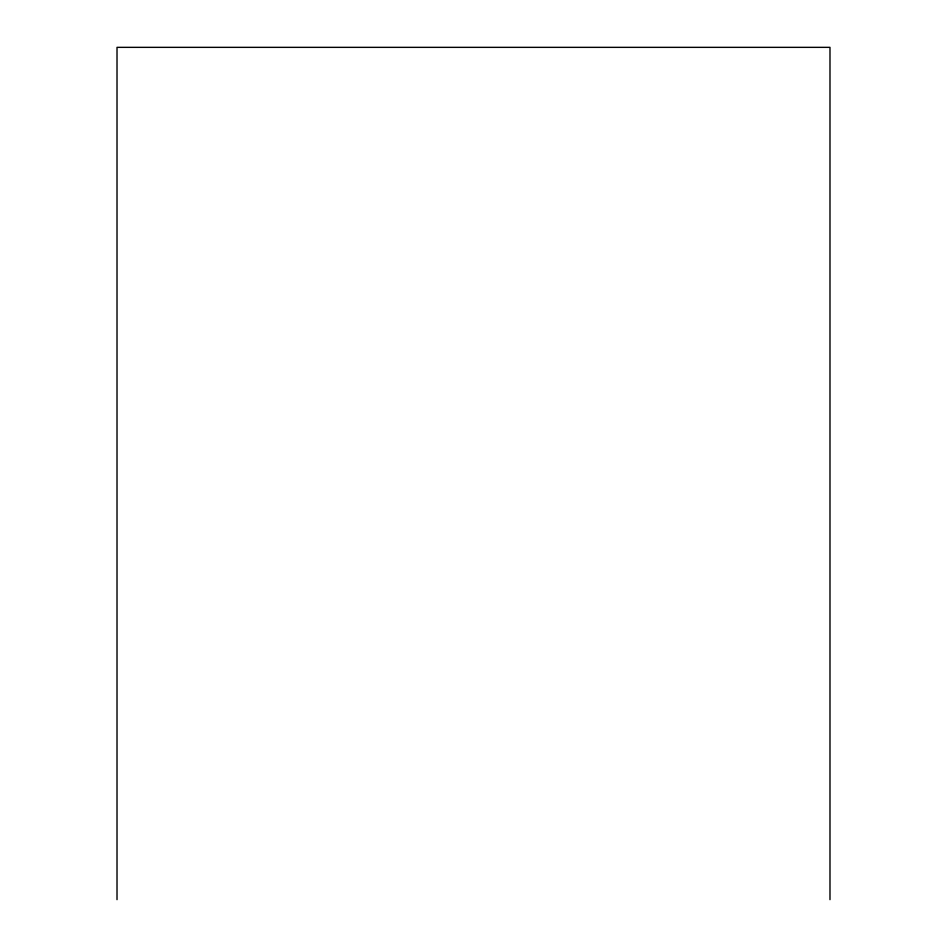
<?xml version="1.0" encoding="UTF-8"?>
<svg xmlns="http://www.w3.org/2000/svg" width="947" height="947" viewBox="0 0 947 947"><rect width="100%" height="100%" fill="white"/><g stroke="black" fill="none" stroke-linecap="round" stroke-linejoin="round"><path stroke-width="1.42" d="M829.986 899.65L829.986 47.35L117.014 47.35L117.014 899.65"/></g></svg>
